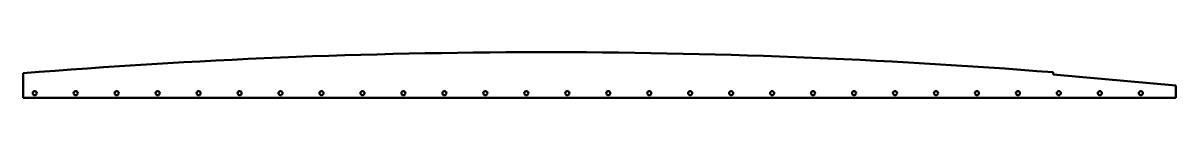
# Model space of a CAD drawing. Header units: millimetres. Extents: x 0 to 1970, y 0 to 78.
import ezdxf

# ---------------------------------------------------------------- set-up
doc = ezdxf.new("R2010")
doc.units = ezdxf.units.MM
doc.layers.add('IV_INTERIOR_PROFILES', color=7, linetype='Continuous', lineweight=50)
doc.layers.add('IV_OUTER_PROFILE', color=7, linetype='Continuous', lineweight=50)

msp = doc.modelspace()

# ---------------------------------------------------------------- linework, layer by layer
at = {"layer": 'IV_INTERIOR_PROFILES'}
for centre in [(20, 8), (90, 8), (160, 8), (230, 8), (300, 8), (370, 8), (440, 8), (510, 8), (580, 8), (650, 8), (720, 8), (790, 8), (860, 8), (930, 8), (1000, 8), (1070, 8), (1140, 8), (1210, 8), (1280, 8), (1350, 8), (1420, 8), (1490, 8), (1560, 8), (1630, 8), (1700, 8), (1770, 8), (1840, 8), (1910, 8)]:
    msp.add_circle(centre, 3.5, dxfattribs=at)
at = {"layer": 'IV_OUTER_PROFILE'}
for p, q in [((0, 0), (0, 42)), ((1760, 43.6), (1760, 39.6)), ((1760, 39.6), (1970, 21)), ((1970, 21), (1970, 0)), ((1970, 0), (0, 0))]:
    msp.add_line(p, q, dxfattribs=at)
msp.add_arc((890.1, -10972.1), 11050, 85.4844, 94.61992, dxfattribs=at)

doc.saveas('drawing.dxf')
